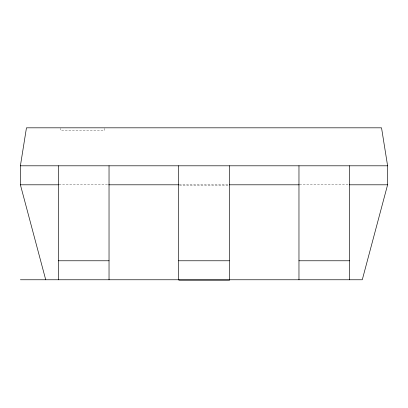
<?xml version="1.0" encoding="UTF-8"?>
<svg xmlns="http://www.w3.org/2000/svg" width="408" height="408" viewBox="0 0 408 408"><rect width="100%" height="100%" fill="white"/><g stroke="black" fill="none" stroke-linecap="round" stroke-linejoin="round"><path stroke-width="0.31" stroke-dasharray="2.04 1.53" d="M59.017 184.804L109.033 184.804M179.311 184.804L228.689 184.804M299.6 184.804L348.983 184.804M179.535 185.212L228.286 185.212M104.321 128.377L104.321 130.606L60.782 130.606L60.782 128.377"/><path stroke-width="0.61" d="M45.722 279.766L20.4 184.804L20.4 165.806L26.464 127.821L381.536 127.821L387.6 165.806L387.6 184.804L362.279 279.766L20.4 279.766M20.4 165.806L387.6 165.806M20.4 184.804L58.385 184.804M108.666 184.804L178.673 184.804M229.327 184.804L299.248 184.804M349.462 184.804L387.6 184.804M58.385 260.773L109.033 260.773M178.673 260.773L229.327 260.773M298.967 260.773L349.615 260.773M349.615 165.806L349.615 279.766M298.967 165.806L298.967 279.766M229.551 279.424L229.551 280.179L178.903 280.179L178.903 279.424M229.327 165.806L229.327 279.766M178.673 165.806L178.673 279.766M109.033 165.806L109.033 279.766M58.385 165.806L58.385 279.766"/></g></svg>
